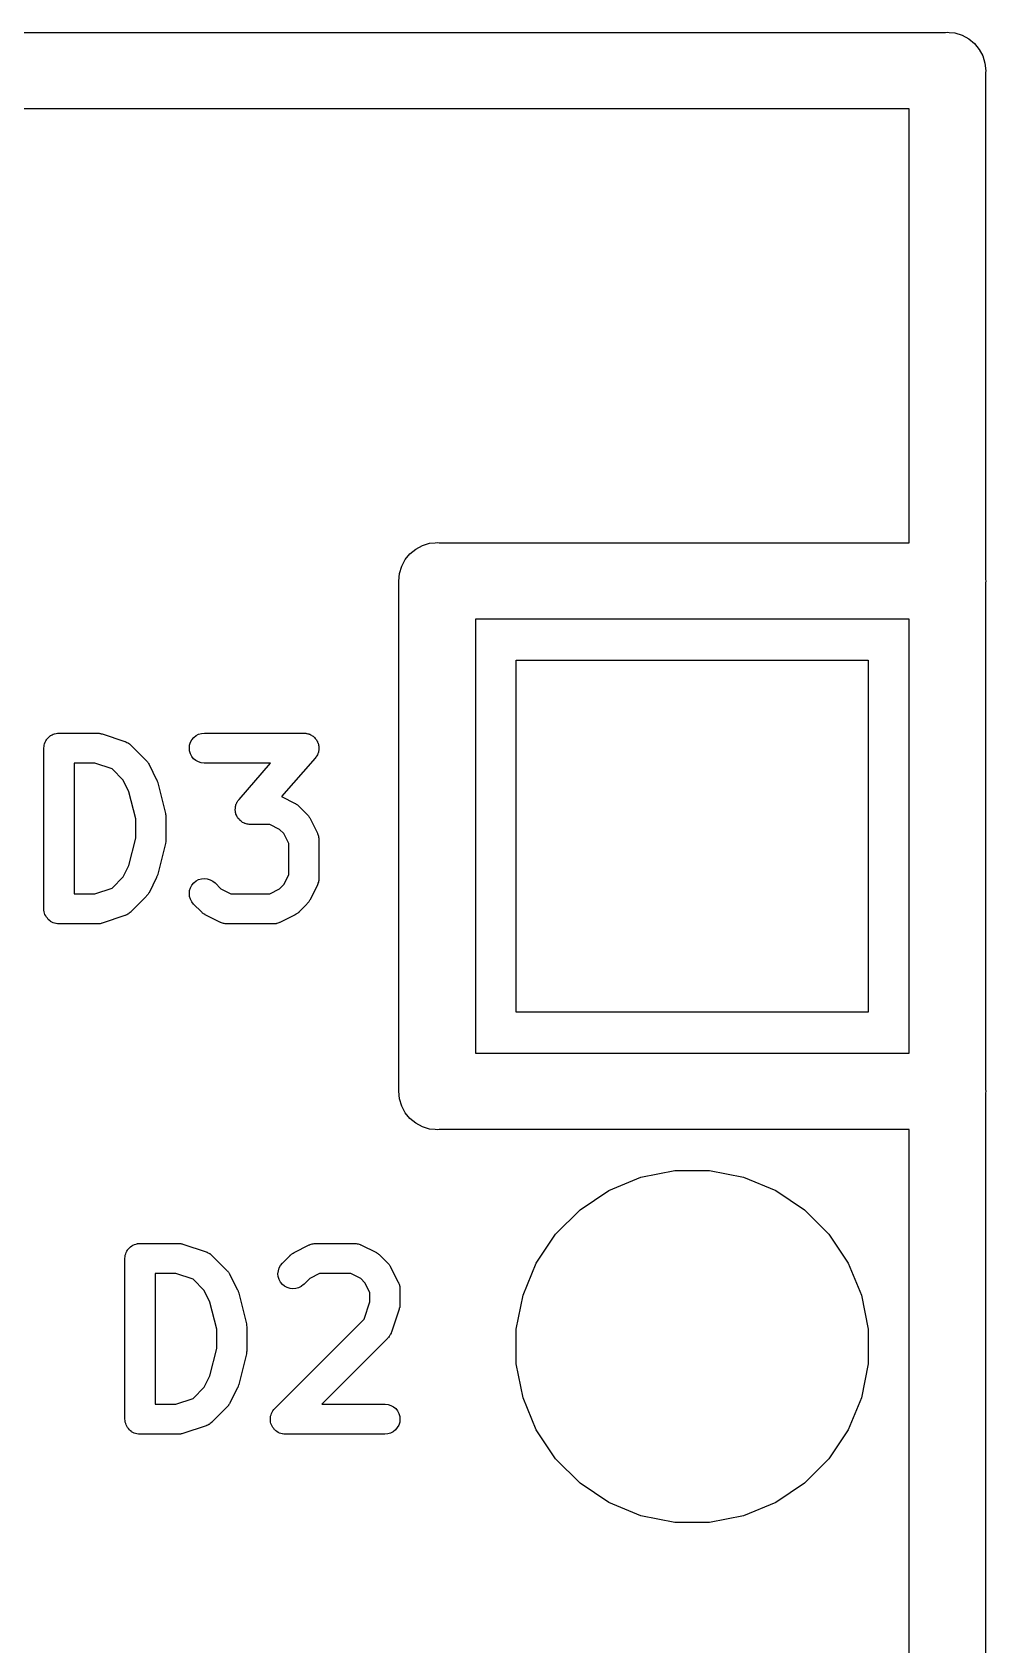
# Model space of a CAD drawing. Extents: x -557.2 to -539.1, y -88 to -54.6.
# Drawn here: x -543.82 to -539.08, y -62.62 to -54.6 of the extents above; entities that cross this region are included whole.
import ezdxf

# ---------------------------------------------------------------- set-up
doc = ezdxf.new("R2010")
doc.units = 0
doc.layers.add('BLACK', color=7, linetype='CONTINUOUS')

msp = doc.modelspace()

# ---------------------------------------------------------------- linework, layer by layer
at = {"layer": 'BLACK', "linetype": 'CONTINUOUS'}
for p, q in [((-557.038, -54.5973), (-539.277, -54.5973)), ((-539.277, -54.5973), (-539.267, -54.5964)), ((-539.267, -54.5964), (-539.258, -54.5973)), ((-539.258, -54.5973), (-539.23, -54.6001)), ((-539.23, -54.6001), (-539.194, -54.6109)), ((-539.194, -54.6109), (-539.161, -54.6286)), ((-539.161, -54.6286), (-539.132, -54.6524)), ((-539.132, -54.6524), (-539.108, -54.6815)), ((-539.108, -54.6815), (-539.091, -54.7145)), ((-539.091, -54.7145), (-539.08, -54.7505)), ((-539.08, -54.7505), (-539.076, -54.7878)), ((-539.076, -54.7878), (-539.077, -54.7972)), ((-539.077, -54.7972), (-539.077, -57.3184)), ((-539.458, -54.9783), (-556.857, -54.9783)), ((-539.458, -57.1373), (-539.458, -54.9783)), ((-541.881, -57.1509), (-541.845, -57.1401)), ((-541.845, -57.1401), (-541.817, -57.1373)), ((-541.817, -57.1373), (-541.807, -57.1364)), ((-541.807, -57.1364), (-541.798, -57.1373)), ((-541.798, -57.1373), (-539.458, -57.1373)), ((-541.984, -57.2545), (-541.967, -57.2215)), ((-541.967, -57.2215), (-541.943, -57.1924)), ((-541.943, -57.1924), (-541.914, -57.1686)), ((-541.914, -57.1686), (-541.881, -57.1509)), ((-541.999, -57.3278), (-541.995, -57.2905)), ((-541.995, -57.2905), (-541.984, -57.2545)), ((-541.998, -57.3372), (-541.999, -57.3278)), ((-541.998, -59.8584), (-541.998, -57.3372)), ((-539.077, -57.3184), (-539.076, -57.3278)), ((-539.076, -57.3278), (-539.077, -57.3372)), ((-539.077, -57.3372), (-539.077, -59.8584)), ((-541.617, -57.5183), (-541.617, -59.6773)), ((-539.458, -57.5183), (-541.617, -57.5183)), ((-539.458, -59.6773), (-539.458, -57.5183)), ((-541.414, -59.4741), (-541.414, -57.7215)), ((-541.414, -57.7215), (-539.661, -57.7215)), ((-539.661, -57.7215), (-539.661, -59.4741)), ((-543.748, -58.1119), (-543.743, -58.1065)), ((-543.743, -58.1061), (-543.737, -58.1017)), ((-543.743, -58.1063), (-543.743, -58.1061)), ((-543.743, -58.1065), (-543.743, -58.1063)), ((-543.737, -58.1017), (-543.732, -58.0972)), ((-543.732, -58.0971), (-543.731, -58.0969)), ((-543.732, -58.0972), (-543.732, -58.0971)), ((-543.731, -58.0969), (-543.725, -58.0937)), ((-543.725, -58.0937), (-543.719, -58.0904)), ((-543.719, -58.0903), (-543.718, -58.0902)), ((-543.719, -58.0904), (-543.719, -58.0903)), ((-543.718, -58.0902), (-543.712, -58.0882)), ((-543.712, -58.0882), (-543.705, -58.0861)), ((-543.705, -58.0861), (-543.704, -58.086)), ((-543.705, -58.0861), (-543.705, -58.0861)), ((-543.704, -58.086), (-543.697, -58.0854)), ((-543.697, -58.0854), (-543.69, -58.0847)), ((-543.69, -58.0847), (-543.5, -58.0847)), ((-543.5, -58.0847), (-543.499, -58.0847)), ((-543.499, -58.0847), (-543.495, -58.0852)), ((-543.495, -58.0852), (-543.49, -58.0853)), ((-543.49, -58.0853), (-543.487, -58.086)), ((-543.487, -58.086), (-543.484, -58.0863)), ((-543.484, -58.0863), (-543.48, -58.0876)), ((-543.48, -58.0876), (-543.476, -58.0886)), ((-543.476, -58.0886), (-543.362, -58.1266)), ((-543.029, -58.1178), (-543.019, -58.1065)), ((-543.019, -58.1065), (-543.008, -58.0972)), ((-543.008, -58.0972), (-542.995, -58.0904)), ((-542.995, -58.0904), (-542.981, -58.0861)), ((-542.981, -58.0861), (-542.966, -58.0847)), ((-542.966, -58.0847), (-542.471, -58.0847)), ((-542.471, -58.0847), (-542.47, -58.0847)), ((-542.47, -58.0847), (-542.466, -58.0852)), ((-542.466, -58.0852), (-542.461, -58.0854)), ((-542.461, -58.0854), (-542.458, -58.0861)), ((-542.458, -58.0861), (-542.456, -58.0863)), ((-542.456, -58.0863), (-542.451, -58.0878)), ((-542.451, -58.0878), (-542.447, -58.0889)), ((-542.447, -58.0889), (-542.444, -58.09)), ((-542.444, -58.09), (-542.442, -58.0908)), ((-542.442, -58.0908), (-542.438, -58.093)), ((-542.438, -58.093), (-542.433, -58.095)), ((-542.433, -58.095), (-542.431, -58.0966)), ((-542.431, -58.0966), (-542.429, -58.0978)), ((-542.429, -58.0978), (-542.425, -58.1008)), ((-542.425, -58.1008), (-542.421, -58.1036)), ((-542.421, -58.1036), (-542.42, -58.1055)), ((-542.42, -58.1055), (-542.418, -58.1072)), ((-542.418, -58.1072), (-542.415, -58.1109)), ((-543.765, -58.1587), (-543.764, -58.1516)), ((-543.765, -58.1592), (-543.765, -58.1587)), ((-543.765, -58.1597), (-543.765, -58.1592)), ((-543.765, -58.1592), (-543.765, -58.1592)), ((-543.765, -58.1592), (-543.765, -58.1592)), ((-543.765, -58.9597), (-543.765, -58.1597)), ((-543.764, -58.1441), (-543.762, -58.1374)), ((-543.764, -58.1444), (-543.764, -58.1441)), ((-543.764, -58.1446), (-543.764, -58.1444)), ((-543.764, -58.1516), (-543.764, -58.1446)), ((-543.762, -58.1374), (-543.759, -58.1306)), ((-543.759, -58.1302), (-543.756, -58.124)), ((-543.759, -58.1304), (-543.759, -58.1302)), ((-543.759, -58.1306), (-543.759, -58.1304)), ((-543.756, -58.124), (-543.752, -58.1178)), ((-543.752, -58.1173), (-543.748, -58.1119)), ((-543.752, -58.1176), (-543.752, -58.1173)), ((-543.752, -58.1178), (-543.752, -58.1176)), ((-543.362, -58.1266), (-543.361, -58.127)), ((-543.361, -58.127), (-543.359, -58.1279)), ((-543.359, -58.1279), (-543.357, -58.1286)), ((-543.357, -58.1286), (-543.352, -58.131)), ((-543.352, -58.131), (-543.348, -58.1331)), ((-543.348, -58.1331), (-543.346, -58.1344)), ((-543.346, -58.1344), (-543.344, -58.1355)), ((-543.344, -58.1355), (-543.34, -58.1387)), ((-543.34, -58.1387), (-543.336, -58.1417)), ((-543.336, -58.1417), (-543.334, -58.1434)), ((-543.334, -58.1434), (-543.332, -58.1448)), ((-543.332, -58.1448), (-543.256, -58.221)), ((-543.041, -58.1592), (-543.04, -58.1446)), ((-543.04, -58.1738), (-543.041, -58.1592)), ((-543.04, -58.1446), (-543.036, -58.1306)), ((-543.036, -58.1878), (-543.04, -58.1738)), ((-543.036, -58.1306), (-543.029, -58.1178)), ((-543.029, -58.2008), (-543.036, -58.1878)), ((-542.415, -58.1109), (-542.412, -58.1143)), ((-542.412, -58.1143), (-542.41, -58.1166)), ((-542.41, -58.1166), (-542.408, -58.1186)), ((-542.408, -58.1186), (-542.406, -58.1228)), ((-542.406, -58.1228), (-542.404, -58.1268)), ((-542.404, -58.1268), (-542.403, -58.1293)), ((-542.403, -58.1293), (-542.402, -58.1316)), ((-542.402, -58.1316), (-542.4, -58.1361)), ((-542.401, -58.1863), (-542.402, -58.1888)), ((-542.4, -58.1839), (-542.401, -58.1863)), ((-542.4, -58.1361), (-542.399, -58.1405)), ((-542.399, -58.1793), (-542.4, -58.1839)), ((-542.399, -58.1405), (-542.398, -58.1431)), ((-542.398, -58.1748), (-542.399, -58.1793)), ((-542.398, -58.1431), (-542.398, -58.1456)), ((-542.398, -58.1456), (-542.397, -58.1503)), ((-542.397, -58.1722), (-542.398, -58.1748)), ((-542.397, -58.1503), (-542.396, -58.155)), ((-542.396, -58.1602), (-542.397, -58.1649)), ((-542.397, -58.1649), (-542.397, -58.1696)), ((-542.397, -58.1696), (-542.397, -58.1722)), ((-542.396, -58.155), (-542.396, -58.1576)), ((-542.396, -58.1576), (-542.396, -58.1602)), ((-543.615, -58.2347), (-543.615, -58.8847)), ((-543.512, -58.2347), (-543.615, -58.2347)), ((-543.426, -58.2634), (-543.512, -58.2347)), ((-543.371, -58.3184), (-543.426, -58.2634)), ((-543.256, -58.221), (-543.256, -58.2217)), ((-543.256, -58.2217), (-543.253, -58.225)), ((-543.253, -58.225), (-543.25, -58.2281)), ((-543.25, -58.2281), (-543.248, -58.2307)), ((-543.248, -58.2307), (-543.246, -58.2331)), ((-543.246, -58.2331), (-543.244, -58.2369)), ((-543.244, -58.2369), (-543.242, -58.2404)), ((-543.242, -58.2404), (-543.204, -58.3166)), ((-543.02, -58.2122), (-543.029, -58.2008)), ((-543.009, -58.2216), (-543.02, -58.2122)), ((-542.996, -58.2286), (-543.009, -58.2216)), ((-542.982, -58.2331), (-542.996, -58.2286)), ((-542.968, -58.2347), (-542.982, -58.2331)), ((-542.966, -58.2347), (-542.968, -58.2347)), ((-542.637, -58.2347), (-542.966, -58.2347)), ((-542.794, -58.4151), (-542.637, -58.2347)), ((-542.415, -58.2091), (-542.583, -58.401)), ((-542.412, -58.2053), (-542.415, -58.2091)), ((-542.409, -58.2016), (-542.412, -58.2053)), ((-542.408, -58.1993), (-542.409, -58.2016)), ((-542.406, -58.1972), (-542.408, -58.1993)), ((-542.404, -58.1929), (-542.406, -58.1972)), ((-542.402, -58.1888), (-542.404, -58.1929)), ((-543.342, -58.3764), (-543.371, -58.3184)), ((-543.204, -58.3166), (-543.204, -58.3176)), ((-543.204, -58.3176), (-543.204, -58.3179)), ((-543.204, -58.3179), (-543.203, -58.3182)), ((-543.203, -58.3182), (-543.201, -58.3248)), ((-543.201, -58.3248), (-543.199, -58.3313)), ((-543.199, -58.3313), (-543.199, -58.3317)), ((-543.199, -58.3317), (-543.198, -58.332)), ((-543.198, -58.332), (-543.16, -58.4844)), ((-543.308, -58.5118), (-543.342, -58.3764)), ((-542.805, -58.4313), (-542.803, -58.427)), ((-542.803, -58.427), (-542.801, -58.4248)), ((-542.801, -58.4248), (-542.8, -58.4225)), ((-542.8, -58.4225), (-542.797, -58.4189)), ((-542.797, -58.4189), (-542.794, -58.4151)), ((-542.583, -58.401), (-542.514, -58.4355)), ((-543.16, -58.4844), (-543.16, -58.4854)), ((-543.16, -58.4854), (-543.16, -58.4867)), ((-543.16, -58.4867), (-543.16, -58.488)), ((-543.16, -58.488), (-543.159, -58.494)), ((-543.159, -58.494), (-543.158, -58.4999)), ((-543.158, -58.4999), (-543.158, -58.5012)), ((-543.158, -58.5012), (-543.158, -58.5026)), ((-543.158, -58.5026), (-543.158, -58.6168)), ((-542.813, -58.4639), (-542.812, -58.4593)), ((-542.813, -58.4666), (-542.813, -58.4639)), ((-542.813, -58.4692), (-542.813, -58.4666)), ((-542.812, -58.4738), (-542.813, -58.4692)), ((-542.812, -58.452), (-542.811, -58.4494)), ((-542.812, -58.4546), (-542.812, -58.452)), ((-542.812, -58.4593), (-542.812, -58.4546)), ((-542.812, -58.4785), (-542.812, -58.4738)), ((-542.811, -58.481), (-542.812, -58.4785)), ((-542.811, -58.4494), (-542.81, -58.4449)), ((-542.81, -58.4836), (-542.811, -58.481)), ((-542.81, -58.4449), (-542.809, -58.4403)), ((-542.809, -58.4881), (-542.81, -58.4836)), ((-542.809, -58.4403), (-542.808, -58.4379)), ((-542.807, -58.4926), (-542.809, -58.4881)), ((-542.808, -58.4379), (-542.807, -58.4354)), ((-542.807, -58.4354), (-542.805, -58.4313)), ((-542.806, -58.4949), (-542.807, -58.4926)), ((-542.805, -58.4974), (-542.806, -58.4949)), ((-542.803, -58.5014), (-542.805, -58.4974)), ((-542.801, -58.5055), (-542.803, -58.5014)), ((-542.799, -58.5076), (-542.801, -58.5055)), ((-542.798, -58.5098), (-542.799, -58.5076)), ((-542.514, -58.4355), (-542.513, -58.436)), ((-542.513, -58.436), (-542.509, -58.4382)), ((-542.509, -58.4382), (-542.506, -58.4402)), ((-542.506, -58.4402), (-542.503, -58.4422)), ((-542.503, -58.4422), (-542.501, -58.4439)), ((-542.501, -58.4439), (-542.498, -58.4469)), ((-542.498, -58.4469), (-542.494, -58.4495)), ((-542.494, -58.4495), (-542.456, -58.4876)), ((-542.456, -58.4876), (-542.456, -58.4884)), ((-542.456, -58.4884), (-542.453, -58.4917)), ((-542.453, -58.4917), (-542.45, -58.4947)), ((-542.45, -58.4947), (-542.448, -58.4974)), ((-542.448, -58.4974), (-542.446, -58.4998)), ((-542.446, -58.4998), (-542.445, -58.5035)), ((-542.445, -58.5035), (-542.442, -58.5071)), ((-542.442, -58.5071), (-542.404, -58.5833)), ((-543.308, -58.6076), (-543.308, -58.5118)), ((-542.794, -58.5133), (-542.798, -58.5098)), ((-542.791, -58.5169), (-542.794, -58.5133)), ((-542.789, -58.5186), (-542.791, -58.5169)), ((-542.788, -58.5206), (-542.789, -58.5186)), ((-542.784, -58.5233), (-542.788, -58.5206)), ((-542.78, -58.5264), (-542.784, -58.5233)), ((-542.778, -58.5276), (-542.78, -58.5264)), ((-542.776, -58.5292), (-542.778, -58.5276)), ((-542.772, -58.5311), (-542.776, -58.5292)), ((-542.767, -58.5334), (-542.772, -58.5311)), ((-542.765, -58.5342), (-542.767, -58.5334)), ((-542.763, -58.5353), (-542.765, -58.5342)), ((-542.758, -58.5364), (-542.763, -58.5353)), ((-542.754, -58.5378), (-542.758, -58.5364)), ((-542.751, -58.5381), (-542.754, -58.5378)), ((-542.748, -58.5387), (-542.751, -58.5381)), ((-542.744, -58.5389), (-542.748, -58.5387)), ((-542.739, -58.5395), (-542.744, -58.5389)), ((-542.738, -58.5395), (-542.739, -58.5395)), ((-542.641, -58.5395), (-542.738, -58.5395)), ((-542.592, -58.5642), (-542.641, -58.5395)), ((-542.571, -58.5851), (-542.592, -58.5642)), ((-542.546, -58.6346), (-542.571, -58.5851)), ((-542.404, -58.5833), (-542.404, -58.5842)), ((-542.404, -58.5842), (-542.403, -58.5863)), ((-542.403, -58.5863), (-542.402, -58.5883)), ((-542.402, -58.5883), (-542.4, -58.5932)), ((-543.342, -58.7431), (-543.308, -58.6076)), ((-543.16, -58.635), (-543.198, -58.7874)), ((-543.159, -58.6265), (-543.16, -58.6324)), ((-543.16, -58.6324), (-543.16, -58.6337)), ((-543.16, -58.6337), (-543.16, -58.635)), ((-543.158, -58.6206), (-543.159, -58.6265)), ((-543.158, -58.6168), (-543.158, -58.6179)), ((-543.158, -58.6179), (-543.158, -58.6192)), ((-543.158, -58.6192), (-543.158, -58.6206)), ((-542.546, -58.7896), (-542.546, -58.6346)), ((-542.4, -58.5932), (-542.399, -58.598)), ((-542.399, -58.598), (-542.398, -58.6002)), ((-542.398, -58.6002), (-542.398, -58.6023)), ((-542.398, -58.6023), (-542.397, -58.6074)), ((-542.397, -58.6074), (-542.396, -58.6124)), ((-542.396, -58.6124), (-542.396, -58.6147)), ((-542.396, -58.6147), (-542.396, -58.6168)), ((-542.396, -58.6168), (-542.396, -58.8073)), ((-543.371, -58.801), (-543.342, -58.7431)), ((-543.426, -58.8561), (-543.371, -58.801)), ((-543.204, -58.8028), (-543.242, -58.879)), ((-543.201, -58.7956), (-543.204, -58.8021)), ((-543.204, -58.8021), (-543.204, -58.8024)), ((-543.204, -58.8024), (-543.204, -58.8028)), ((-543.199, -58.7891), (-543.201, -58.7956)), ((-543.198, -58.7874), (-543.199, -58.7884)), ((-543.199, -58.7884), (-543.199, -58.7888)), ((-543.199, -58.7888), (-543.199, -58.7891)), ((-543.029, -58.8414), (-543.019, -58.8301)), ((-543.019, -58.8301), (-543.008, -58.8209)), ((-543.008, -58.8209), (-542.995, -58.8141)), ((-542.995, -58.8141), (-542.981, -58.8099)), ((-542.981, -58.8099), (-542.966, -58.8085)), ((-542.966, -58.8085), (-542.952, -58.81)), ((-542.952, -58.81), (-542.938, -58.8143)), ((-542.938, -58.8143), (-542.925, -58.8212)), ((-542.925, -58.8212), (-542.913, -58.8305)), ((-542.571, -58.8391), (-542.546, -58.7896)), ((-542.399, -58.8272), (-542.401, -58.832)), ((-542.398, -58.8229), (-542.399, -58.825)), ((-542.399, -58.825), (-542.399, -58.8272)), ((-542.397, -58.8178), (-542.398, -58.8229)), ((-542.396, -58.8128), (-542.397, -58.8178)), ((-542.396, -58.8073), (-542.396, -58.8084)), ((-542.396, -58.8084), (-542.396, -58.8106)), ((-542.396, -58.8106), (-542.396, -58.8128)), ((-543.615, -58.8847), (-543.512, -58.8847)), ((-543.512, -58.8847), (-543.426, -58.8561)), ((-543.256, -58.8985), (-543.332, -58.9746)), ((-543.254, -58.8952), (-543.256, -58.8985)), ((-543.251, -58.8922), (-543.254, -58.8952)), ((-543.249, -58.8896), (-543.251, -58.8922)), ((-543.247, -58.8871), (-543.249, -58.8896)), ((-543.245, -58.8834), (-543.247, -58.8871)), ((-543.243, -58.8799), (-543.245, -58.8834)), ((-543.242, -58.879), (-543.243, -58.8799)), ((-543.041, -58.8827), (-543.04, -58.8682)), ((-543.04, -58.8973), (-543.041, -58.8827)), ((-543.04, -58.8682), (-543.036, -58.8542)), ((-543.036, -58.9114), (-543.04, -58.8973)), ((-543.036, -58.8542), (-543.029, -58.8414)), ((-542.913, -58.8305), (-542.884, -58.86)), ((-542.884, -58.86), (-542.834, -58.8847)), ((-542.834, -58.8847), (-542.641, -58.8847)), ((-542.641, -58.8847), (-542.592, -58.86)), ((-542.592, -58.86), (-542.571, -58.8391)), ((-542.404, -58.8409), (-542.442, -58.9171)), ((-542.403, -58.8388), (-542.404, -58.8409)), ((-542.402, -58.8369), (-542.403, -58.8388)), ((-542.401, -58.832), (-542.402, -58.8369)), ((-543.765, -58.9667), (-543.765, -58.9597)), ((-543.764, -58.9738), (-543.765, -58.9667)), ((-543.764, -58.974), (-543.764, -58.9738)), ((-543.764, -58.9743), (-543.764, -58.974)), ((-543.762, -58.981), (-543.764, -58.9743)), ((-543.76, -58.9878), (-543.762, -58.981)), ((-543.76, -58.988), (-543.76, -58.9878)), ((-543.76, -58.9883), (-543.76, -58.988)), ((-543.756, -58.9945), (-543.76, -58.9883)), ((-543.353, -58.9889), (-543.358, -58.9912)), ((-543.348, -58.9868), (-543.353, -58.9889)), ((-543.347, -58.9855), (-543.348, -58.9868)), ((-543.345, -58.9845), (-543.347, -58.9855)), ((-543.341, -58.9813), (-543.345, -58.9845)), ((-543.336, -58.9784), (-543.341, -58.9813)), ((-543.335, -58.9768), (-543.336, -58.9784)), ((-543.333, -58.9754), (-543.335, -58.9768)), ((-543.332, -58.9746), (-543.333, -58.9754)), ((-543.029, -58.9244), (-543.036, -58.9114)), ((-543.02, -58.9358), (-543.029, -58.9244)), ((-543.02, -58.9365), (-543.02, -58.9358)), ((-542.981, -58.9746), (-543.02, -58.9365)), ((-542.978, -58.9773), (-542.981, -58.9746)), ((-542.975, -58.9803), (-542.978, -58.9773)), ((-542.973, -58.982), (-542.975, -58.9803)), ((-542.97, -58.9839), (-542.973, -58.982)), ((-542.966, -58.9859), (-542.97, -58.9839)), ((-542.963, -58.9882), (-542.966, -58.9859)), ((-542.962, -58.9887), (-542.963, -58.9882)), ((-542.886, -59.0268), (-542.962, -58.9887)), ((-542.514, -58.9887), (-542.59, -59.0268)), ((-542.51, -58.9864), (-542.514, -58.9887)), ((-542.507, -58.9845), (-542.51, -58.9864)), ((-542.504, -58.9826), (-542.507, -58.9845)), ((-542.501, -58.9809), (-542.504, -58.9826)), ((-542.498, -58.978), (-542.501, -58.9809)), ((-542.495, -58.9754), (-542.498, -58.978)), ((-542.494, -58.9746), (-542.495, -58.9754)), ((-542.456, -58.9365), (-542.494, -58.9746)), ((-542.454, -58.9333), (-542.456, -58.9365)), ((-542.451, -58.9303), (-542.454, -58.9333)), ((-542.449, -58.9276), (-542.451, -58.9303)), ((-542.447, -58.9252), (-542.449, -58.9276)), ((-542.445, -58.9215), (-542.447, -58.9252)), ((-542.443, -58.918), (-542.445, -58.9215)), ((-542.442, -58.9171), (-542.443, -58.918)), ((-543.753, -59.0008), (-543.756, -58.9945)), ((-543.753, -59.001), (-543.753, -59.0008)), ((-543.753, -59.0012), (-543.753, -59.001)), ((-543.748, -59.0067), (-543.753, -59.0012)), ((-543.744, -59.0122), (-543.748, -59.0067)), ((-543.744, -59.0123), (-543.744, -59.0122)), ((-543.744, -59.0126), (-543.744, -59.0123)), ((-543.738, -59.017), (-543.744, -59.0126)), ((-543.733, -59.0216), (-543.738, -59.017)), ((-543.732, -59.0217), (-543.733, -59.0216)), ((-543.732, -59.0219), (-543.732, -59.0217)), ((-543.726, -59.0252), (-543.732, -59.0219)), ((-543.72, -59.0286), (-543.726, -59.0252)), ((-543.72, -59.0287), (-543.72, -59.0286)), ((-543.719, -59.0288), (-543.72, -59.0287)), ((-543.713, -59.0309), (-543.719, -59.0288)), ((-543.706, -59.0331), (-543.713, -59.0309)), ((-543.705, -59.0332), (-543.706, -59.0331)), ((-543.706, -59.0331), (-543.706, -59.0331)), ((-543.698, -59.0339), (-543.705, -59.0332)), ((-543.691, -59.0347), (-543.698, -59.0339)), ((-543.69, -59.0347), (-543.691, -59.0347)), ((-543.691, -59.0347), (-543.691, -59.0347)), ((-543.691, -59.0347), (-543.691, -59.0347)), ((-543.691, -59.0347), (-543.691, -59.0347)), ((-543.5, -59.0347), (-543.69, -59.0347)), ((-543.496, -59.0343), (-543.5, -59.0347)), ((-543.491, -59.0342), (-543.496, -59.0343)), ((-543.488, -59.0336), (-543.491, -59.0342)), ((-543.485, -59.0333), (-543.488, -59.0336)), ((-543.481, -59.0321), (-543.485, -59.0333)), ((-543.477, -59.0312), (-543.481, -59.0321)), ((-543.476, -59.0309), (-543.477, -59.0312)), ((-543.362, -58.9928), (-543.476, -59.0309)), ((-543.36, -58.9919), (-543.362, -58.9928)), ((-543.358, -58.9912), (-543.36, -58.9919)), ((-542.884, -59.0276), (-542.886, -59.0268)), ((-542.882, -59.0286), (-542.884, -59.0276)), ((-542.877, -59.0302), (-542.882, -59.0286)), ((-542.872, -59.032), (-542.877, -59.0302)), ((-542.87, -59.0324), (-542.872, -59.032)), ((-542.868, -59.0331), (-542.87, -59.0324)), ((-542.863, -59.0336), (-542.868, -59.0331)), ((-542.858, -59.0345), (-542.863, -59.0336)), ((-542.855, -59.0345), (-542.858, -59.0345)), ((-542.853, -59.0347), (-542.855, -59.0345)), ((-542.852, -59.0347), (-542.853, -59.0347)), ((-542.624, -59.0347), (-542.852, -59.0347)), ((-542.621, -59.0345), (-542.624, -59.0347)), ((-542.619, -59.0346), (-542.621, -59.0345)), ((-542.614, -59.0338), (-542.619, -59.0346)), ((-542.609, -59.0333), (-542.614, -59.0338)), ((-542.607, -59.0326), (-542.609, -59.0333)), ((-542.605, -59.0323), (-542.607, -59.0326)), ((-542.6, -59.0305), (-542.605, -59.0323)), ((-542.595, -59.029), (-542.6, -59.0305)), ((-542.593, -59.028), (-542.595, -59.029)), ((-542.591, -59.0272), (-542.593, -59.028)), ((-542.59, -59.0268), (-542.591, -59.0272)), ((-539.661, -59.4741), (-541.414, -59.4741)), ((-541.617, -59.6773), (-539.458, -59.6773)), ((-541.999, -59.8678), (-541.998, -59.8584)), ((-541.995, -59.9051), (-541.999, -59.8678)), ((-539.077, -59.8584), (-539.076, -59.8678)), ((-539.076, -59.8678), (-539.077, -59.8772)), ((-541.984, -59.9411), (-541.995, -59.9051)), ((-541.967, -59.9741), (-541.984, -59.9411)), ((-539.077, -59.8772), (-539.077, -87.7984)), ((-541.943, -60.0032), (-541.967, -59.9741)), ((-541.914, -60.027), (-541.943, -60.0032)), ((-541.881, -60.0446), (-541.914, -60.027)), ((-541.845, -60.0555), (-541.881, -60.0446)), ((-541.817, -60.0583), (-541.845, -60.0555)), ((-541.807, -60.0592), (-541.817, -60.0583)), ((-541.798, -60.0583), (-541.807, -60.0592)), ((-539.458, -60.0583), (-541.798, -60.0583)), ((-539.458, -87.6173), (-539.458, -60.0583)), ((-540.793, -60.2952), (-540.624, -60.2615)), ((-540.624, -60.2615), (-540.451, -60.2615)), ((-540.451, -60.2615), (-540.282, -60.2952)), ((-540.952, -60.3612), (-540.793, -60.2952)), ((-540.282, -60.2952), (-540.122, -60.3612)), ((-541.096, -60.4571), (-540.952, -60.3612)), ((-540.122, -60.3612), (-539.979, -60.4571)), ((-541.218, -60.5792), (-541.096, -60.4571)), ((-539.979, -60.4571), (-539.857, -60.5792)), ((-541.314, -60.7227), (-541.218, -60.5792)), ((-539.857, -60.5792), (-539.761, -60.7227)), ((-543.358, -60.6774), (-543.356, -60.6706)), ((-543.356, -60.6702), (-543.352, -60.6639)), ((-543.356, -60.6704), (-543.356, -60.6702)), ((-543.356, -60.6706), (-543.356, -60.6704)), ((-543.352, -60.6639), (-543.349, -60.6578)), ((-543.349, -60.6573), (-543.344, -60.6519)), ((-543.349, -60.6576), (-543.349, -60.6573)), ((-543.349, -60.6578), (-543.349, -60.6576)), ((-543.344, -60.6519), (-543.34, -60.6465)), ((-543.34, -60.6463), (-543.339, -60.6461)), ((-543.34, -60.6465), (-543.34, -60.6463)), ((-543.339, -60.6461), (-543.334, -60.6417)), ((-543.334, -60.6417), (-543.328, -60.6372)), ((-543.328, -60.6369), (-543.322, -60.6337)), ((-543.328, -60.6371), (-543.328, -60.6369)), ((-543.328, -60.6372), (-543.328, -60.6371)), ((-543.322, -60.6337), (-543.315, -60.6304)), ((-543.315, -60.6302), (-543.308, -60.6282)), ((-543.315, -60.6303), (-543.315, -60.6302)), ((-543.315, -60.6304), (-543.315, -60.6303)), ((-543.308, -60.6282), (-543.301, -60.6261)), ((-543.301, -60.626), (-543.294, -60.6254)), ((-543.301, -60.6261), (-543.301, -60.626)), ((-543.301, -60.6261), (-543.301, -60.6261)), ((-543.294, -60.6254), (-543.287, -60.6247)), ((-543.287, -60.6247), (-543.096, -60.6247)), ((-543.096, -60.6247), (-543.095, -60.6247)), ((-543.095, -60.6247), (-543.091, -60.6252)), ((-543.091, -60.6252), (-543.087, -60.6253)), ((-543.087, -60.6253), (-543.084, -60.626)), ((-543.084, -60.626), (-543.081, -60.6263)), ((-543.081, -60.6263), (-543.077, -60.6276)), ((-543.077, -60.6276), (-543.073, -60.6286)), ((-543.073, -60.6286), (-542.958, -60.6666)), ((-542.958, -60.6666), (-542.957, -60.667)), ((-542.957, -60.667), (-542.955, -60.6679)), ((-542.955, -60.6679), (-542.953, -60.6686)), ((-542.953, -60.6686), (-542.949, -60.671)), ((-542.949, -60.671), (-542.944, -60.6731)), ((-542.944, -60.6731), (-542.942, -60.6744)), ((-542.942, -60.6744), (-542.94, -60.6755)), ((-542.94, -60.6755), (-542.936, -60.6787)), ((-542.53, -60.6768), (-542.528, -60.6749)), ((-542.528, -60.6749), (-542.524, -60.673)), ((-542.524, -60.673), (-542.52, -60.6707)), ((-542.52, -60.6707), (-542.444, -60.6326)), ((-542.444, -60.6326), (-542.443, -60.6322)), ((-542.443, -60.6322), (-542.441, -60.6314)), ((-542.441, -60.6314), (-542.439, -60.6304)), ((-542.439, -60.6304), (-542.434, -60.6289)), ((-542.434, -60.6289), (-542.43, -60.6271)), ((-542.43, -60.6271), (-542.427, -60.6268)), ((-542.427, -60.6268), (-542.425, -60.6261)), ((-542.425, -60.6261), (-542.42, -60.6256)), ((-542.42, -60.6256), (-542.415, -60.6248)), ((-542.415, -60.6248), (-542.413, -60.6249)), ((-542.413, -60.6249), (-542.411, -60.6247)), ((-542.411, -60.6247), (-542.22, -60.6247)), ((-542.22, -60.6247), (-542.219, -60.6247)), ((-542.219, -60.6247), (-542.217, -60.625)), ((-542.217, -60.625), (-542.215, -60.6249)), ((-542.215, -60.6249), (-542.21, -60.6258)), ((-542.21, -60.6258), (-542.205, -60.6263)), ((-542.205, -60.6263), (-542.203, -60.627)), ((-542.203, -60.627), (-542.2, -60.6274)), ((-542.2, -60.6274), (-542.196, -60.6292)), ((-542.196, -60.6292), (-542.191, -60.6308)), ((-542.191, -60.6308), (-542.189, -60.6318)), ((-542.189, -60.6318), (-542.187, -60.6326)), ((-542.187, -60.6326), (-542.11, -60.6707)), ((-542.11, -60.6707), (-542.11, -60.6712)), ((-542.11, -60.6712), (-542.106, -60.6735)), ((-542.106, -60.6735), (-542.102, -60.6755)), ((-542.102, -60.6755), (-542.1, -60.6775)), ((-543.362, -60.6987), (-543.361, -60.6916)), ((-543.362, -60.6992), (-543.362, -60.6987)), ((-543.362, -60.6997), (-543.362, -60.6992)), ((-543.362, -60.6992), (-543.362, -60.6992)), ((-543.362, -60.6992), (-543.362, -60.6992)), ((-543.362, -61.4997), (-543.362, -60.6997)), ((-543.361, -60.6916), (-543.36, -60.6846)), ((-543.36, -60.6841), (-543.358, -60.6774)), ((-543.36, -60.6844), (-543.36, -60.6841)), ((-543.36, -60.6846), (-543.36, -60.6844)), ((-542.936, -60.6787), (-542.932, -60.6817)), ((-542.932, -60.6817), (-542.931, -60.6834)), ((-542.931, -60.6834), (-542.929, -60.6848)), ((-542.929, -60.6848), (-542.853, -60.761)), ((-542.598, -60.7611), (-542.594, -60.7471)), ((-542.594, -60.7471), (-542.587, -60.7342)), ((-542.587, -60.7342), (-542.578, -60.7229)), ((-542.578, -60.7229), (-542.54, -60.6848)), ((-542.54, -60.6848), (-542.539, -60.684)), ((-542.539, -60.684), (-542.536, -60.6814)), ((-542.536, -60.6814), (-542.533, -60.6785)), ((-542.533, -60.6785), (-542.53, -60.6768)), ((-542.1, -60.6775), (-542.097, -60.6792)), ((-542.097, -60.6792), (-542.094, -60.6821)), ((-542.094, -60.6821), (-542.091, -60.6848)), ((-542.091, -60.6848), (-542.053, -60.7229)), ((-542.053, -60.7229), (-542.052, -60.7236)), ((-542.052, -60.7236), (-542.05, -60.7269)), ((-542.05, -60.7269), (-542.047, -60.73)), ((-542.047, -60.73), (-542.045, -60.7326)), ((-542.045, -60.7326), (-542.043, -60.735)), ((-542.043, -60.735), (-542.041, -60.7388)), ((-542.041, -60.7388), (-542.039, -60.7424)), ((-542.039, -60.7424), (-542.001, -60.8185)), ((-541.38, -60.8822), (-541.314, -60.7227)), ((-539.761, -60.7227), (-539.695, -60.8822)), ((-543.212, -60.7747), (-543.212, -61.4247)), ((-543.109, -60.7747), (-543.212, -60.7747)), ((-543.023, -60.8034), (-543.109, -60.7747)), ((-542.968, -60.8584), (-543.023, -60.8034)), ((-542.853, -60.761), (-542.852, -60.7617)), ((-542.852, -60.7617), (-542.85, -60.765)), ((-542.85, -60.765), (-542.847, -60.7681)), ((-542.847, -60.7681), (-542.845, -60.7707)), ((-542.845, -60.7707), (-542.843, -60.7731)), ((-542.843, -60.7731), (-542.841, -60.7769)), ((-542.841, -60.7769), (-542.839, -60.7804)), ((-542.839, -60.7804), (-542.801, -60.8566)), ((-542.6, -60.7756), (-542.598, -60.7611)), ((-542.599, -60.7902), (-542.6, -60.7756)), ((-542.594, -60.8042), (-542.599, -60.7902)), ((-542.588, -60.8172), (-542.594, -60.8042)), ((-542.578, -60.8286), (-542.588, -60.8172)), ((-542.567, -60.8379), (-542.578, -60.8286)), ((-542.473, -60.8297), (-542.484, -60.8388)), ((-542.472, -60.8289), (-542.473, -60.8297)), ((-542.442, -60.7994), (-542.472, -60.8289)), ((-542.393, -60.7747), (-542.442, -60.7994)), ((-542.238, -60.7747), (-542.393, -60.7747)), ((-542.188, -60.7994), (-542.238, -60.7747)), ((-542.168, -60.8203), (-542.188, -60.7994)), ((-542.143, -60.8698), (-542.168, -60.8203)), ((-542.001, -60.8185), (-542, -60.8195)), ((-542, -60.8195), (-542, -60.8216)), ((-542, -60.8216), (-541.998, -60.8235)), ((-541.998, -60.8235), (-541.997, -60.8284)), ((-541.997, -60.8284), (-541.995, -60.8332)), ((-541.995, -60.8332), (-541.995, -60.8354)), ((-541.995, -60.8354), (-541.994, -60.8375)), ((-542.939, -60.9164), (-542.968, -60.8584)), ((-542.905, -61.0518), (-542.939, -60.9164)), ((-542.801, -60.8566), (-542.8, -60.8576)), ((-542.8, -60.8576), (-542.8, -60.8579)), ((-542.8, -60.8579), (-542.8, -60.8582)), ((-542.8, -60.8582), (-542.798, -60.8648)), ((-542.798, -60.8648), (-542.795, -60.8713)), ((-542.795, -60.8713), (-542.795, -60.8717)), ((-542.795, -60.8717), (-542.795, -60.872)), ((-542.795, -60.872), (-542.757, -61.0244)), ((-542.554, -60.8449), (-542.567, -60.8379)), ((-542.54, -60.8493), (-542.554, -60.8449)), ((-542.526, -60.8509), (-542.54, -60.8493)), ((-542.511, -60.8496), (-542.526, -60.8509)), ((-542.497, -60.8455), (-542.511, -60.8496)), ((-542.484, -60.8388), (-542.497, -60.8455)), ((-542.171, -61.002), (-542.143, -60.9161)), ((-542.143, -60.9161), (-542.143, -60.8698)), ((-541.994, -60.8375), (-541.994, -60.8426)), ((-541.994, -60.8426), (-541.993, -60.8477)), ((-541.993, -60.8477), (-541.993, -60.8499)), ((-541.993, -60.8499), (-541.993, -60.8521)), ((-541.993, -60.8521), (-541.993, -60.9283)), ((-541.414, -61.0515), (-541.38, -60.8822)), ((-539.695, -60.8822), (-539.661, -61.0515)), ((-541.997, -60.952), (-542.035, -61.0663)), ((-541.996, -60.9479), (-541.997, -60.952)), ((-541.994, -60.9439), (-541.996, -60.9479)), ((-541.993, -60.9377), (-541.994, -60.9408)), ((-541.994, -60.9408), (-541.994, -60.9439)), ((-541.993, -60.9283), (-541.993, -60.9293)), ((-541.993, -60.9293), (-541.993, -60.9335)), ((-541.993, -60.9335), (-541.993, -60.9377)), ((-542.905, -61.1476), (-542.905, -61.0518)), ((-542.757, -61.0244), (-542.757, -61.0254)), ((-542.757, -61.0254), (-542.757, -61.0267)), ((-542.757, -61.0267), (-542.756, -61.028)), ((-542.756, -61.028), (-542.756, -61.034)), ((-542.756, -61.034), (-542.755, -61.0399)), ((-542.755, -61.0399), (-542.755, -61.0412)), ((-542.755, -61.0412), (-542.755, -61.0426)), ((-542.755, -61.0426), (-542.755, -61.1568)), ((-542.616, -61.4467), (-542.171, -61.002)), ((-542.039, -61.0759), (-542.041, -61.0806)), ((-542.037, -61.0714), (-542.039, -61.0759)), ((-542.036, -61.0693), (-542.037, -61.0714)), ((-542.035, -61.0673), (-542.036, -61.0693)), ((-542.035, -61.0663), (-542.035, -61.0673)), ((-541.414, -61.2241), (-541.414, -61.0515)), ((-539.661, -61.0515), (-539.661, -61.2241)), ((-542.939, -61.2831), (-542.905, -61.1476)), ((-542.755, -61.1568), (-542.755, -61.1579)), ((-542.755, -61.1579), (-542.755, -61.1592)), ((-542.053, -61.0956), (-542.382, -61.4247)), ((-542.051, -61.0939), (-542.053, -61.0956)), ((-542.05, -61.0924), (-542.051, -61.0939)), ((-542.047, -61.0883), (-542.05, -61.0924)), ((-542.044, -61.0843), (-542.047, -61.0883)), ((-542.043, -61.0823), (-542.044, -61.0843)), ((-542.041, -61.0806), (-542.043, -61.0823)), ((-542.757, -61.175), (-542.795, -61.3274)), ((-542.756, -61.1724), (-542.757, -61.1737)), ((-542.757, -61.1737), (-542.757, -61.175)), ((-542.755, -61.1606), (-542.756, -61.1665)), ((-542.756, -61.1665), (-542.756, -61.1724)), ((-542.755, -61.1592), (-542.755, -61.1606)), ((-541.38, -61.3934), (-541.414, -61.2241)), ((-539.661, -61.2241), (-539.695, -61.3934)), ((-542.968, -61.341), (-542.939, -61.2831)), ((-543.109, -61.4247), (-543.023, -61.3961)), ((-543.023, -61.3961), (-542.968, -61.341)), ((-542.801, -61.3428), (-542.839, -61.419)), ((-542.8, -61.3421), (-542.801, -61.3424)), ((-542.801, -61.3424), (-542.801, -61.3428)), ((-542.798, -61.3356), (-542.8, -61.3421)), ((-542.796, -61.3291), (-542.798, -61.3356)), ((-542.795, -61.3288), (-542.796, -61.3291)), ((-542.795, -61.3274), (-542.795, -61.3284)), ((-542.795, -61.3284), (-542.795, -61.3288)), ((-541.314, -61.5529), (-541.38, -61.3934)), ((-539.695, -61.3934), (-539.761, -61.5529)), ((-543.212, -61.4247), (-543.109, -61.4247)), ((-542.853, -61.4385), (-542.929, -61.5146)), ((-542.85, -61.4352), (-542.853, -61.4385)), ((-542.847, -61.4322), (-542.85, -61.4352)), ((-542.846, -61.4296), (-542.847, -61.4322)), ((-542.844, -61.4271), (-542.846, -61.4296)), ((-542.842, -61.4234), (-542.844, -61.4271)), ((-542.839, -61.4199), (-542.842, -61.4234)), ((-542.839, -61.419), (-542.839, -61.4199)), ((-542.637, -61.4846), (-542.634, -61.4777)), ((-542.634, -61.4777), (-542.632, -61.4709)), ((-542.632, -61.4706), (-542.629, -61.4643)), ((-542.632, -61.4708), (-542.632, -61.4706)), ((-542.632, -61.4709), (-542.632, -61.4708)), ((-542.629, -61.4643), (-542.625, -61.458)), ((-542.625, -61.4578), (-542.621, -61.4522)), ((-542.625, -61.4579), (-542.625, -61.4578)), ((-542.625, -61.458), (-542.625, -61.4579)), ((-542.621, -61.4522), (-542.616, -61.4467)), ((-542.382, -61.4247), (-542.068, -61.4247)), ((-542.068, -61.4247), (-542.067, -61.4247)), ((-542.067, -61.4247), (-542.052, -61.4263)), ((-542.052, -61.4263), (-542.038, -61.4308)), ((-542.038, -61.4308), (-542.025, -61.4378)), ((-542.025, -61.4378), (-542.014, -61.4472)), ((-542.014, -61.4472), (-542.005, -61.4586)), ((-542.005, -61.4586), (-541.998, -61.4716)), ((-541.998, -61.4716), (-541.994, -61.4856)), ((-543.361, -61.5067), (-543.362, -61.4997)), ((-543.361, -61.5138), (-543.361, -61.5067)), ((-543.36, -61.514), (-543.361, -61.5138)), ((-543.36, -61.5143), (-543.36, -61.514)), ((-543.358, -61.521), (-543.36, -61.5143)), ((-543.356, -61.5278), (-543.358, -61.521)), ((-543.356, -61.528), (-543.356, -61.5278)), ((-543.356, -61.5283), (-543.356, -61.528)), ((-543.353, -61.5345), (-543.356, -61.5283)), ((-543.35, -61.5408), (-543.353, -61.5345)), ((-543.349, -61.541), (-543.35, -61.5408)), ((-543.349, -61.5412), (-543.349, -61.541)), ((-543.345, -61.5467), (-543.349, -61.5412)), ((-543.34, -61.5522), (-543.345, -61.5467)), ((-543.34, -61.5523), (-543.34, -61.5522)), ((-543.34, -61.5526), (-543.34, -61.5523)), ((-543.335, -61.557), (-543.34, -61.5526)), ((-543.329, -61.5616), (-543.335, -61.557)), ((-542.958, -61.5328), (-543.073, -61.5709)), ((-542.956, -61.5319), (-542.958, -61.5328)), ((-542.954, -61.5312), (-542.956, -61.5319)), ((-542.95, -61.5289), (-542.954, -61.5312)), ((-542.945, -61.5268), (-542.95, -61.5289)), ((-542.943, -61.5255), (-542.945, -61.5268)), ((-542.941, -61.5245), (-542.943, -61.5255)), ((-542.937, -61.5213), (-542.941, -61.5245)), ((-542.933, -61.5184), (-542.937, -61.5213)), ((-542.932, -61.5168), (-542.933, -61.5184)), ((-542.93, -61.5154), (-542.932, -61.5168)), ((-542.929, -61.5146), (-542.93, -61.5154)), ((-542.638, -61.4992), (-542.637, -61.4921)), ((-542.638, -61.4993), (-542.638, -61.4992)), ((-542.638, -61.4994), (-542.638, -61.4993)), ((-542.637, -61.5066), (-542.638, -61.4994)), ((-542.637, -61.4848), (-542.637, -61.4846)), ((-542.637, -61.4849), (-542.637, -61.4848)), ((-542.637, -61.4921), (-542.637, -61.4849)), ((-542.637, -61.5138), (-542.637, -61.5066)), ((-542.637, -61.5139), (-542.637, -61.5138)), ((-542.637, -61.514), (-542.637, -61.5139)), ((-542.635, -61.5209), (-542.637, -61.514)), ((-542.633, -61.5278), (-542.635, -61.5209)), ((-542.633, -61.5279), (-542.633, -61.5278)), ((-542.633, -61.528), (-542.633, -61.5279)), ((-542.629, -61.5346), (-542.633, -61.528)), ((-542.626, -61.5408), (-542.629, -61.5346)), ((-542.626, -61.5409), (-542.626, -61.5408)), ((-542.626, -61.541), (-542.626, -61.5409)), ((-542.621, -61.5466), (-542.626, -61.541)), ((-542.617, -61.5522), (-542.621, -61.5466)), ((-542.617, -61.5523), (-542.617, -61.5522)), ((-542.616, -61.5524), (-542.617, -61.5523)), ((-542.611, -61.5569), (-542.616, -61.5524)), ((-542.605, -61.5616), (-542.611, -61.5569)), ((-542.015, -61.5529), (-542.026, -61.5622)), ((-542.006, -61.5416), (-542.015, -61.5529)), ((-541.999, -61.5288), (-542.006, -61.5416)), ((-541.994, -61.5148), (-541.999, -61.5288)), ((-541.994, -61.4856), (-541.993, -61.5002)), ((-541.993, -61.5002), (-541.994, -61.5148)), ((-541.218, -61.6964), (-541.314, -61.5529)), ((-539.761, -61.5529), (-539.857, -61.6964)), ((-543.329, -61.5617), (-543.329, -61.5616)), ((-543.329, -61.5619), (-543.329, -61.5617)), ((-543.323, -61.5652), (-543.329, -61.5619)), ((-543.316, -61.5686), (-543.323, -61.5652)), ((-543.316, -61.5687), (-543.316, -61.5686)), ((-543.316, -61.5688), (-543.316, -61.5687)), ((-543.309, -61.5709), (-543.316, -61.5688)), ((-543.302, -61.5731), (-543.309, -61.5709)), ((-543.302, -61.5732), (-543.302, -61.5731)), ((-543.302, -61.5731), (-543.302, -61.5731)), ((-543.295, -61.5739), (-543.302, -61.5732)), ((-543.288, -61.5747), (-543.295, -61.5739)), ((-543.287, -61.5747), (-543.288, -61.5747)), ((-543.096, -61.5747), (-543.287, -61.5747)), ((-543.287, -61.5747), (-543.287, -61.5747)), ((-543.287, -61.5747), (-543.287, -61.5747)), ((-543.287, -61.5747), (-543.287, -61.5747)), ((-543.092, -61.5743), (-543.096, -61.5747)), ((-543.088, -61.5742), (-543.092, -61.5743)), ((-543.085, -61.5736), (-543.088, -61.5742)), ((-543.082, -61.5733), (-543.085, -61.5736)), ((-543.078, -61.5721), (-543.082, -61.5733)), ((-543.074, -61.5712), (-543.078, -61.5721)), ((-543.073, -61.5709), (-543.074, -61.5712)), ((-542.605, -61.5617), (-542.605, -61.5616)), ((-542.599, -61.5652), (-542.605, -61.5617)), ((-542.605, -61.5617), (-542.605, -61.5617)), ((-542.593, -61.5686), (-542.599, -61.5652)), ((-542.592, -61.5687), (-542.593, -61.5686)), ((-542.585, -61.5709), (-542.592, -61.5687)), ((-542.592, -61.5687), (-542.592, -61.5687)), ((-542.579, -61.5731), (-542.585, -61.5709)), ((-542.578, -61.5731), (-542.579, -61.5731)), ((-542.579, -61.5731), (-542.579, -61.5731)), ((-542.571, -61.5739), (-542.578, -61.5731)), ((-542.564, -61.5747), (-542.571, -61.5739)), ((-542.563, -61.5747), (-542.564, -61.5747)), ((-542.564, -61.5747), (-542.564, -61.5747)), ((-542.564, -61.5747), (-542.564, -61.5747)), ((-542.564, -61.5747), (-542.564, -61.5747)), ((-542.068, -61.5747), (-542.563, -61.5747)), ((-542.053, -61.5733), (-542.068, -61.5747)), ((-542.039, -61.569), (-542.053, -61.5733)), ((-542.026, -61.5622), (-542.039, -61.569)), ((-541.096, -61.8185), (-541.218, -61.6964)), ((-539.857, -61.6964), (-539.979, -61.8185)), ((-540.952, -61.9144), (-541.096, -61.8185)), ((-539.979, -61.8185), (-540.122, -61.9144)), ((-540.793, -61.9804), (-540.952, -61.9144)), ((-540.122, -61.9144), (-540.282, -61.9804)), ((-540.624, -62.0141), (-540.793, -61.9804)), ((-540.451, -62.0141), (-540.624, -62.0141)), ((-540.282, -61.9804), (-540.451, -62.0141))]:
    msp.add_line(p, q, dxfattribs=at)

doc.saveas('drawing.dxf')
